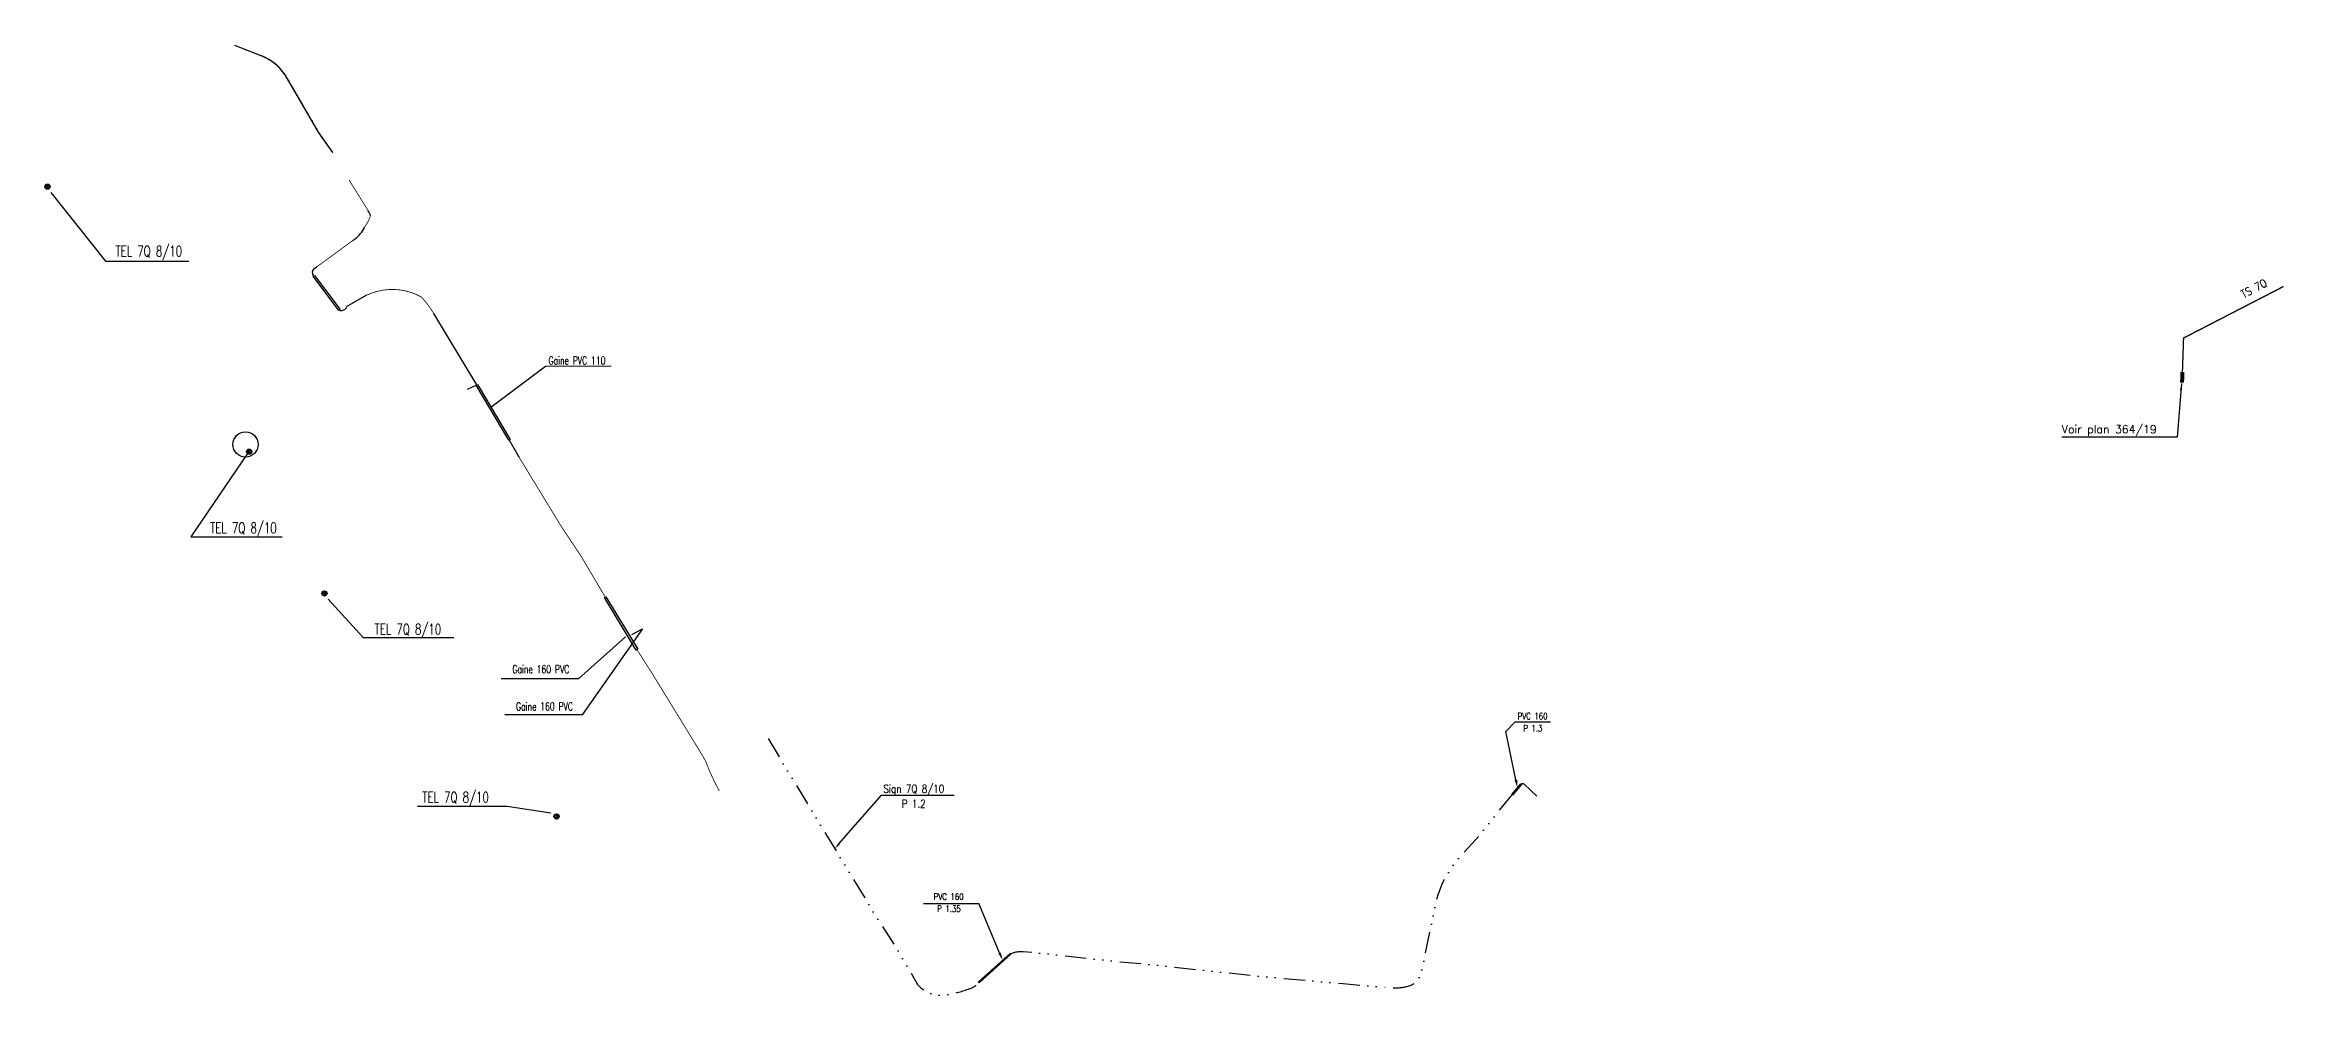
# Model space of a CAD drawing. Header units: millimetres. Extents: x 160503 to 161000, y 121272 to 122004.
# Drawn here: x 160580.4 to 161000.1, y 121272 to 121450.2 of the extents above; entities that cross this region are included whole.
import ezdxf
from ezdxf.enums import TextEntityAlignment as Align

# ---------------------------------------------------------------- set-up
doc = ezdxf.new("R2010")
doc.units = ezdxf.units.MM
doc.header["$MEASUREMENT"] = 0
doc.linetypes.add('S_SIGNAL', pattern=[10, 4, -1.5, 0, -1.5, 0, -1.5, 0, -1.5])
doc.linetypes.add('S_ST', pattern=[14, 8, -1.5, 0, -1.5, 0, -1.5, 0, -1.5])
doc.layers.get('0').update_dxf_attribs({"linetype": 'CONTINUOUS'})
for name, color, linetype in [('S_100', 5, 'CONTINUOUS'), ('S_300', 7, 'CONTINUOUS'), ('S_400', 7, 'CONTINUOUS'), ('S_900', 7, 'CONTINUOUS')]:
    doc.layers.add(name, color=color, linetype=linetype)
doc.styles.add('M_ROMANS', font='ROMANS.shx', dxfattribs={"width": 0.75})
doc.styles.add('ROMANS', font='romans', dxfattribs={"width": 0.75, "height": 1.25})
doc.styles.get("Standard").update_dxf_attribs({"font": 'ROMANS.SHX'})
doc.dimstyles.get("Standard").update_dxf_attribs({"dimtxt": 1.25, "dimasz": 1.2, "dimexe": 0.625, "dimexo": 0.625, "dimgap": 0.25, "dimtad": 1, "dimdec": 1, "dimzin": 0, "dimdsep": 46, "dimtxsty": 'Standard', "dimcen": -0.5, "dimdle": 1, "dimadec": 0, "dimazin": 0, "dimtfac": 1, "dimtdec": 1, "dimtmove": 0, "dimatfit": 3, "dimfxl": 0, "dimtolj": 1, "dimtzin": 0, "dimarcsym": 0})

# ---------------------------------------------------------------- blocks, each defined once
blk = doc.blocks.new('*X0')
at = {"color": 0, "linetype": 'Continuous'}
for p, q in [((160650.21, 121335.18), (160650, 121335.93)), ((160650.48, 121335.16), (160650.21, 121336.09)), ((160650.71, 121335.27), (160650.46, 121336.12)), ((160650.87, 121335.6), (160650.78, 121335.92))]:
    blk.add_line(p, q, dxfattribs=at)
blk = doc.blocks.new('*X1')
at = {"color": 0, "linetype": 'Continuous'}
for p, q in [((160650.21, 121335.18), (160650, 121335.93)), ((160650.48, 121335.16), (160650.21, 121336.09)), ((160650.71, 121335.27), (160650.46, 121336.12)), ((160650.87, 121335.6), (160650.78, 121335.92))]:
    blk.add_line(p, q, dxfattribs=at)
blk = doc.blocks.new('S_300_01')
at = {"color": 0, "linetype": 'Continuous'}
blk.add_solid([(-1, 0.75), (-1, 0), (1, 0.75), (1, 0)], dxfattribs=at)
at = {"color": 0, "linetype": 'Continuous', "style": 'M_ROMANS', "width": 0.75, "flags": 3}
for tag, p in [('DEF_LEG', (-0.05, -4.63)), ('DEF_COUP', (-0.05, -7.13)), ('DEF_TYPE', (-0.05, -9.63))]:
    blk.add_attdef(tag, text='', height=1.2, dxfattribs=at).set_placement(p, align=Align.MIDDLE)

msp = doc.modelspace()

# ---------------------------------------------------------------- linework, layer by layer
at = {"layer": 'S_100'}
for p, q in [((160581.51, 121422.48), (160591.77, 121409.63)), ((160591.77, 121409.63), (160607.4, 121409.63)), ((160630.89, 121408.23), (160631.37, 121408.55)), ((160630.69, 121406.78), (160630.93, 121406.96)), ((160640.71, 121403.24), (160637, 121401.09)), ((160635.73, 121400.56), (160635.49, 121400.38)), ((160661.35, 121386.45), (160653.29, 121399.8)), ((160659.61, 121385.62), (160661.21, 121386.36)), ((160659.61, 121385.62), (160661.21, 121386.36)), ((160659.61, 121385.62), (160661.21, 121386.36)), ((160661.22, 121386.37), (160661.48, 121386.53)), ((160667.33, 121376.04), (160661.22, 121386.37)), ((160661.48, 121386.53), (160667.58, 121376.19)), ((160663.99, 121382.28), (160674.2, 121389.95)), ((160674.2, 121389.95), (160686.55, 121390)), ((160618.35, 121373.58), (160607.76, 121357.95)), ((160667.58, 121376.19), (160667.33, 121376.04)), ((160669.28, 121372.87), (160667.45, 121376.12)), ((160607.76, 121357.95), (160624.88, 121357.95)), ((160633.5, 121346.29), (160640.03, 121339.09)), ((160685.31, 121346.56), (160685.57, 121346.72)), ((160691.25, 121336.72), (160685.31, 121346.56)), ((160685.57, 121346.72), (160691.51, 121336.87)), ((160692.43, 121340.72), (160681.11, 121324.57)), ((160690.4, 121339.63), (160692.43, 121340.72)), ((160640.03, 121339.09), (160657.02, 121339.09)), ((160689.22, 121339.2), (160680.44, 121331.33)), ((160691.51, 121336.87), (160691.25, 121336.72)), ((160680.44, 121331.33), (160665.92, 121331.33)), ((160681.11, 121324.57), (160666.59, 121324.57)), ((160667.07, 121307.38), (160650.25, 121307.38)), ((160675.21, 121306.16), (160667.07, 121307.38)), ((160706.79, 121310.35), (160706.79, 121310.35))]:
    msp.add_line(p, q, dxfattribs=at)
at = {"layer": 'S_100', "linetype": 'Continuous'}
for p, q in [((160581.51, 121422.48), (160591.77, 121409.63)), ((160581.51, 121422.48), (160591.77, 121409.63)), ((160591.77, 121409.63), (160607.4, 121409.63)), ((160591.77, 121409.63), (160607.4, 121409.63)), ((160633.5, 121346.29), (160640.03, 121339.09)), ((160633.5, 121346.29), (160640.03, 121339.09)), ((160640.03, 121339.09), (160657.02, 121339.09)), ((160640.03, 121339.09), (160657.02, 121339.09)), ((160729.24, 121300.39), (160737.18, 121309.53)), ((160737.18, 121309.53), (160750.84, 121309.53))]:
    msp.add_line(p, q, dxfattribs=at)
at = {"layer": 'S_100', "linetype": 'S_SIGNAL', "flags": 128}
for points, const_width in [([(160634.36, 121429.96), (160631.71, 121433.77), (160625.44, 121444.55, 0.159604), (160620.44, 121448.3), (160615.99, 121450.07)], 0.2), ([(160630.81, 121406.87, -0.491444), (160630.89, 121408.23), (160631.37, 121408.55), (160638.07, 121413.46, 0.000949), (160638.52, 121413.79, 0.131089), (160640.32, 121416.02, 0.083885), (160641.41, 121418.09, 0.103019), (160641, 121419.08), (160637.43, 121424.8)], 0.15), ([(160630.81, 121406.87, -0.491444), (160630.89, 121408.23), (160631.37, 121408.55), (160638.07, 121413.46, 0.000949), (160638.52, 121413.79, 0.131089), (160640.32, 121416.02, 0.083885), (160641.41, 121418.09, 0.103019), (160641, 121419.08), (160637.43, 121424.8)], 0.15), ([(160661.35, 121386.45), (160653.29, 121399.8, 0.052924), (160650.98, 121402.89, 0.24327), (160640.71, 121403.24), (160637, 121401.09, -0.446419), (160635.61, 121400.47)], 0.15), ([(160661.35, 121386.45), (160653.29, 121399.8, 0.052924), (160650.98, 121402.89, 0.24327), (160640.71, 121403.24), (160637, 121401.09, -0.446419), (160635.61, 121400.47)], 0.15), ([(160706.79, 121310.35), (160706.79, 121310.35, -0.03793), (160704.3, 121315.77), (160703.65, 121316.96), (160694.12, 121332.5), (160691.38, 121336.79)], 0.15), ([(160706.79, 121310.35), (160706.79, 121310.35, -0.03793), (160704.3, 121315.77), (160703.65, 121316.96), (160694.12, 121332.5), (160691.38, 121336.79)], 0.15)]:
    msp.add_lwpolyline(points, format="xyb", dxfattribs=dict(at, const_width=const_width))
at = {"layer": 'S_100', "flags": 128}
msp.add_lwpolyline([(160634.36, 121429.96), (160631.71, 121433.77), (160625.44, 121444.55, 0.159604), (160620.44, 121448.3), (160615.99, 121450.07)], format="xyb", dxfattribs=at)
at = {"layer": 'S_100', "linetype": 'S_SIGNAL', "flags": 128}
for points in [[(160634.36, 121429.96), (160631.71, 121433.77), (160625.44, 121444.55, 0.159604), (160620.44, 121448.3), (160615.99, 121450.07)], [(160715.94, 121320.13), (160727.72, 121300.69), (160736.56, 121286.19), (160740.53, 121280.04), (160743.95, 121274.05, 0.291126), (160750.34, 121272.31, 0.056534), (160754.5, 121273.58, 0.055955), (160755.45, 121274.42)], [(160857.1, 121311.58, -0.423226), (160857.69, 121311.57), (160860.06, 121309.31)], [(160761.43, 121279.8, -0.129159), (160763.75, 121280.23), (160767.67, 121279.84), (160781.86, 121278.3), (160786.6, 121277.89), (160807.38, 121275.66), (160823.72, 121274.2), (160830.58, 121273.63, 0.043145), (160833.83, 121273.42, 0.099446), (160836.81, 121274.08, 0.135616), (160838.34, 121275.98), (160840.01, 121283.96), (160840.88, 121288.12, -0.146555), (160845.8, 121298.18), (160848.61, 121301.22), (160854.78, 121308.84), (160855.42, 121309.6, -0.490258)]]:
    msp.add_lwpolyline(points, format="xyb", dxfattribs=at)
at = {"layer": 'S_100', "linetype": 'S_ST', "const_width": 0.25, "flags": 128}
msp.add_lwpolyline([(161000, 121404.87), (160981.26, 121395.21), (160981.01, 121387.86)], dxfattribs=at)
at = {"layer": 'S_100', "linetype": 'Continuous', "flags": 128}
msp.add_lwpolyline([(160667.58, 121376.19), (160667.33, 121376.04), (160661.22, 121386.37), (160661.48, 121386.53)], close=True, dxfattribs=at)
msp.add_lwpolyline([(160667.58, 121376.19), (160667.33, 121376.04), (160661.22, 121386.37), (160661.48, 121386.53)], close=True, dxfattribs=at)
at = {"layer": 'S_100', "linetype": 'S_SIGNAL', "const_width": 0.15, "flags": 128}
msp.add_lwpolyline([(160685.44, 121346.64), (160680.92, 121354.29), (160677.26, 121359.78), (160669.28, 121372.87), (160667.45, 121376.12)], dxfattribs=at)
msp.add_lwpolyline([(160685.44, 121346.64), (160680.92, 121354.29), (160677.26, 121359.78), (160669.28, 121372.87), (160667.45, 121376.12)], dxfattribs=at)
at = {"layer": 'S_100'}
for centre, radius in [((160580.87, 121423.58), 0.488), ((160618, 121375.27), 2.37), ((160618.7, 121373.91), 0.488), ((160632.79, 121347.34), 0.488), ((160676.3, 121305.54), 0.488)]:
    msp.add_circle(centre, radius, dxfattribs=at)
at = {"layer": 'S_100', "linetype": 'Continuous'}
for centre in [(160580.87, 121423.58), (160580.87, 121423.58), (160618.7, 121373.91), (160618.7, 121373.91), (160632.79, 121347.34), (160632.79, 121347.34), (160676.3, 121305.54), (160676.3, 121305.54)]:
    msp.add_circle(centre, 0.488, dxfattribs=at)
at = {"layer": 'S_100'}
for centre, radius, start, end in [((160635.24, 121418.28), 5.56, 306.186, 336.059), ((160638.84, 121417.6), 2.62, 10.9151, 34.4423), ((160550.78, 121533.74), 148.62, 305.9685, 306.186), ((160631.38, 121407.52), 0.859, 124.2816, 228.9677), ((160636.02, 121401.4), 1.02, 246.2482, 342.4758)]:
    msp.add_arc(centre, radius, start, end, dxfattribs=at)
at = {"layer": 'S_100', "linetype": 'Continuous'}
msp.add_solid([(160729.39, 121300.25), (160729.09, 121300.52), (160728.46, 121299.48)], dxfattribs=at)
at = {"layer": 'S_400'}
for p, q in [((160635.49, 121400.38), (160630.69, 121406.78)), ((160630.93, 121406.96), (160635.73, 121400.56)), ((160854.2, 121321.47), (160855.94, 121323.19)), ((160856.11, 121312.4), (160854.2, 121321.47)), ((160745.05, 121289.24), (160755.47, 121289.24)), ((160759.34, 121279.95), (160755.47, 121289.24))]:
    msp.add_line(p, q, dxfattribs=at)
at = {"layer": 'S_400', "linetype": 'Continuous'}
for p, q in [((160663.99, 121382.28), (160674.2, 121389.95)), ((160663.99, 121382.28), (160674.2, 121389.95)), ((160674.2, 121389.95), (160686.55, 121390)), ((160674.2, 121389.95), (160686.55, 121390)), ((160618.35, 121373.58), (160607.76, 121357.95)), ((160618.35, 121373.58), (160607.76, 121357.95)), ((160607.76, 121357.95), (160624.88, 121357.95)), ((160607.76, 121357.95), (160624.88, 121357.95)), ((160692.43, 121340.72), (160681.11, 121324.57)), ((160692.43, 121340.72), (160681.11, 121324.57)), ((160690.4, 121339.63), (160692.43, 121340.72)), ((160690.4, 121339.63), (160692.43, 121340.72)), ((160689.22, 121339.2), (160680.44, 121331.33)), ((160689.22, 121339.2), (160680.44, 121331.33)), ((160680.44, 121331.33), (160665.92, 121331.33)), ((160680.44, 121331.33), (160665.92, 121331.33)), ((160681.11, 121324.57), (160666.59, 121324.57)), ((160681.11, 121324.57), (160666.59, 121324.57)), ((160862.6, 121323.19), (160855.94, 121323.19))]:
    msp.add_line(p, q, dxfattribs=at)
at = {"layer": 'S_400', "linetype": 'Continuous', "flags": 128}
for points in [[(160630.69, 121406.78), (160630.93, 121406.96), (160635.73, 121400.56), (160635.49, 121400.38)], [(160630.69, 121406.78), (160630.93, 121406.96), (160635.73, 121400.56), (160635.49, 121400.38)], [(160691.51, 121336.87), (160691.25, 121336.72), (160685.31, 121346.56), (160685.57, 121346.72)], [(160691.51, 121336.87), (160691.25, 121336.72), (160685.31, 121346.56), (160685.57, 121346.72)], [(160755.52, 121274.36), (160755.39, 121274.51), (160761.35, 121279.85), (160761.48, 121279.7)]]:
    msp.add_lwpolyline(points, close=True, dxfattribs=at)
at = {"layer": 'S_400', "flags": 128}
msp.add_lwpolyline([(160857.03, 121311.64), (160857.18, 121311.51), (160855.48, 121309.55), (160855.33, 121309.68)], close=True, dxfattribs=at)
at = {"layer": 'S_400', "linetype": 'Continuous'}
msp.add_circle((160618, 121375.27), 2.37, dxfattribs=at)
msp.add_circle((160618, 121375.27), 2.37, dxfattribs=at)
at = {"layer": 'S_400'}
for points in [[(160856.35, 121312.45), (160855.86, 121312.35), (160856.41, 121310.94)], [(160759.57, 121280.05), (160759.11, 121279.86), (160759.92, 121278.57)]]:
    msp.add_solid(points, dxfattribs=at)
at = {"layer": 'S_900', "linetype": 'Continuous'}
for p, q in [((160667.07, 121307.38), (160650.25, 121307.38)), ((160667.07, 121307.38), (160650.25, 121307.38)), ((160675.21, 121306.16), (160667.07, 121307.38)), ((160675.21, 121306.16), (160667.07, 121307.38))]:
    msp.add_line(p, q, dxfattribs=at)

# ---------------------------------------------------------------- block references
at = {"layer": 'S_100', "rotation": 355.162933054513}
msp.add_blockref('*X0', (-9728.69, 14066.52), dxfattribs=at)
at = {"layer": 'S_100', "linetype": 'Continuous', "rotation": 355.162933054513}
for p in [(-9728.69, 14066.52), (-9728.69, 14066.52), (-9690.85, 14016.86), (-9690.85, 14016.86), (-9676.77, 13990.28), (-9676.77, 13990.28), (-9633.25, 13948.48), (-9633.25, 13948.48)]:
    msp.add_blockref('*X1', p, dxfattribs=at)
at = {"layer": 'S_300', "rotation": 88.04011430564123}
msp.add_blockref('S_300_01', (160981.39, 121387.85), dxfattribs=at)

# ---------------------------------------------------------------- texts
at = {"layer": 'S_100', "style": 'ROMANS', "width": 0.7}
for s, height, p in [('TEL 7Q 8/10', 2, (160599.88, 121411.35)), (' Gaine PVC 110', 1.5, (160679.77, 121391.03)), ('TEL 7Q 8/10', 2, (160617.62, 121359.47)), ('TEL 7Q 8/10', 2, (160648.44, 121340.49)), ('Gaine 160 PVC', 1.5, (160673.36, 121333.16)), ('Gaine 160 PVC', 1.5, (160674.04, 121326.2)), ('TEL 7Q 8/10', 2, (160657.38, 121309))]:
    msp.add_text(s, height=height, dxfattribs=at).set_placement(p, align=Align.MIDDLE)
at = {"layer": 'S_100', "linetype": 'Continuous', "style": 'ROMANS', "width": 0.7}
for p in [(160599.88, 121411.35), (160599.88, 121411.35), (160617.62, 121359.47), (160617.62, 121359.47), (160648.44, 121340.49), (160648.44, 121340.49), (160657.38, 121309), (160657.38, 121309)]:
    msp.add_text('TEL 7Q 8/10', height=2, dxfattribs=at).set_placement(p, align=Align.MIDDLE)
at = {"layer": 'S_100', "linetype": 'Continuous', "width": 0.85}
msp.add_text('TS 7Q', height=1.5, rotation=27.7431, dxfattribs=at).set_placement((160994.48, 121404.43), align=Align.MIDDLE)
at = {"layer": 'S_100', "linetype": 'Continuous', "style": 'ROMANS', "width": 0.8}
for s, p in [('Sign 7Q 8/10', (160737.56, 121309.97)), ('P 1.2', (160741.01, 121307.18))]:
    msp.add_text(s, height=1.5, dxfattribs=at).set_placement(p)
at = {"layer": 'S_300', "linetype": 'Continuous', "insert": (160958.44, 121376.87), "char_height": 1.5, "attachment_point": 7}
msp.add_mtext('Voir plan 364/19', dxfattribs=at)
at = {"layer": 'S_400', "linetype": 'Continuous', "style": 'ROMANS'}
for s, height, width, p in [(' Gaine PVC 110', 1.5, 0.7, (160679.77, 121391.03)), (' Gaine PVC 110', 1.5, 0.7, (160679.77, 121391.03)), ('Gaine 160 PVC', 1.5, 0.7, (160673.36, 121333.16)), ('Gaine 160 PVC', 1.5, 0.7, (160673.36, 121333.16)), ('Gaine 160 PVC', 1.5, 0.7, (160674.04, 121326.2)), ('Gaine 160 PVC', 1.5, 0.7, (160674.04, 121326.2)), ('PVC 160', 1.2, 0.8, (160859.25, 121324.33)), ('P 1.3', 1.2, 0.8, (160859.31, 121322.07)), ('PVC 160', 1.2, 0.8, (160749.8, 121290.5)), ('P 1.35', 1.2, 0.8, (160749.86, 121288.23))]:
    msp.add_text(s, height=height, dxfattribs=dict(at, width=width)).set_placement(p, align=Align.MIDDLE)

# ---------------------------------------------------------------- leaders
at = {"layer": 'S_300', "linetype": 'Continuous', "annotation_type": 0, "has_hookline": 1, "hookline_direction": 1, "text_width": 20.14}
msp.add_leader([(160980.89, 121386.68), (160980.03, 121376.62), (160978.83, 121376.62)], dimstyle='Standard', dxfattribs=at)

doc.saveas('drawing.dxf')
